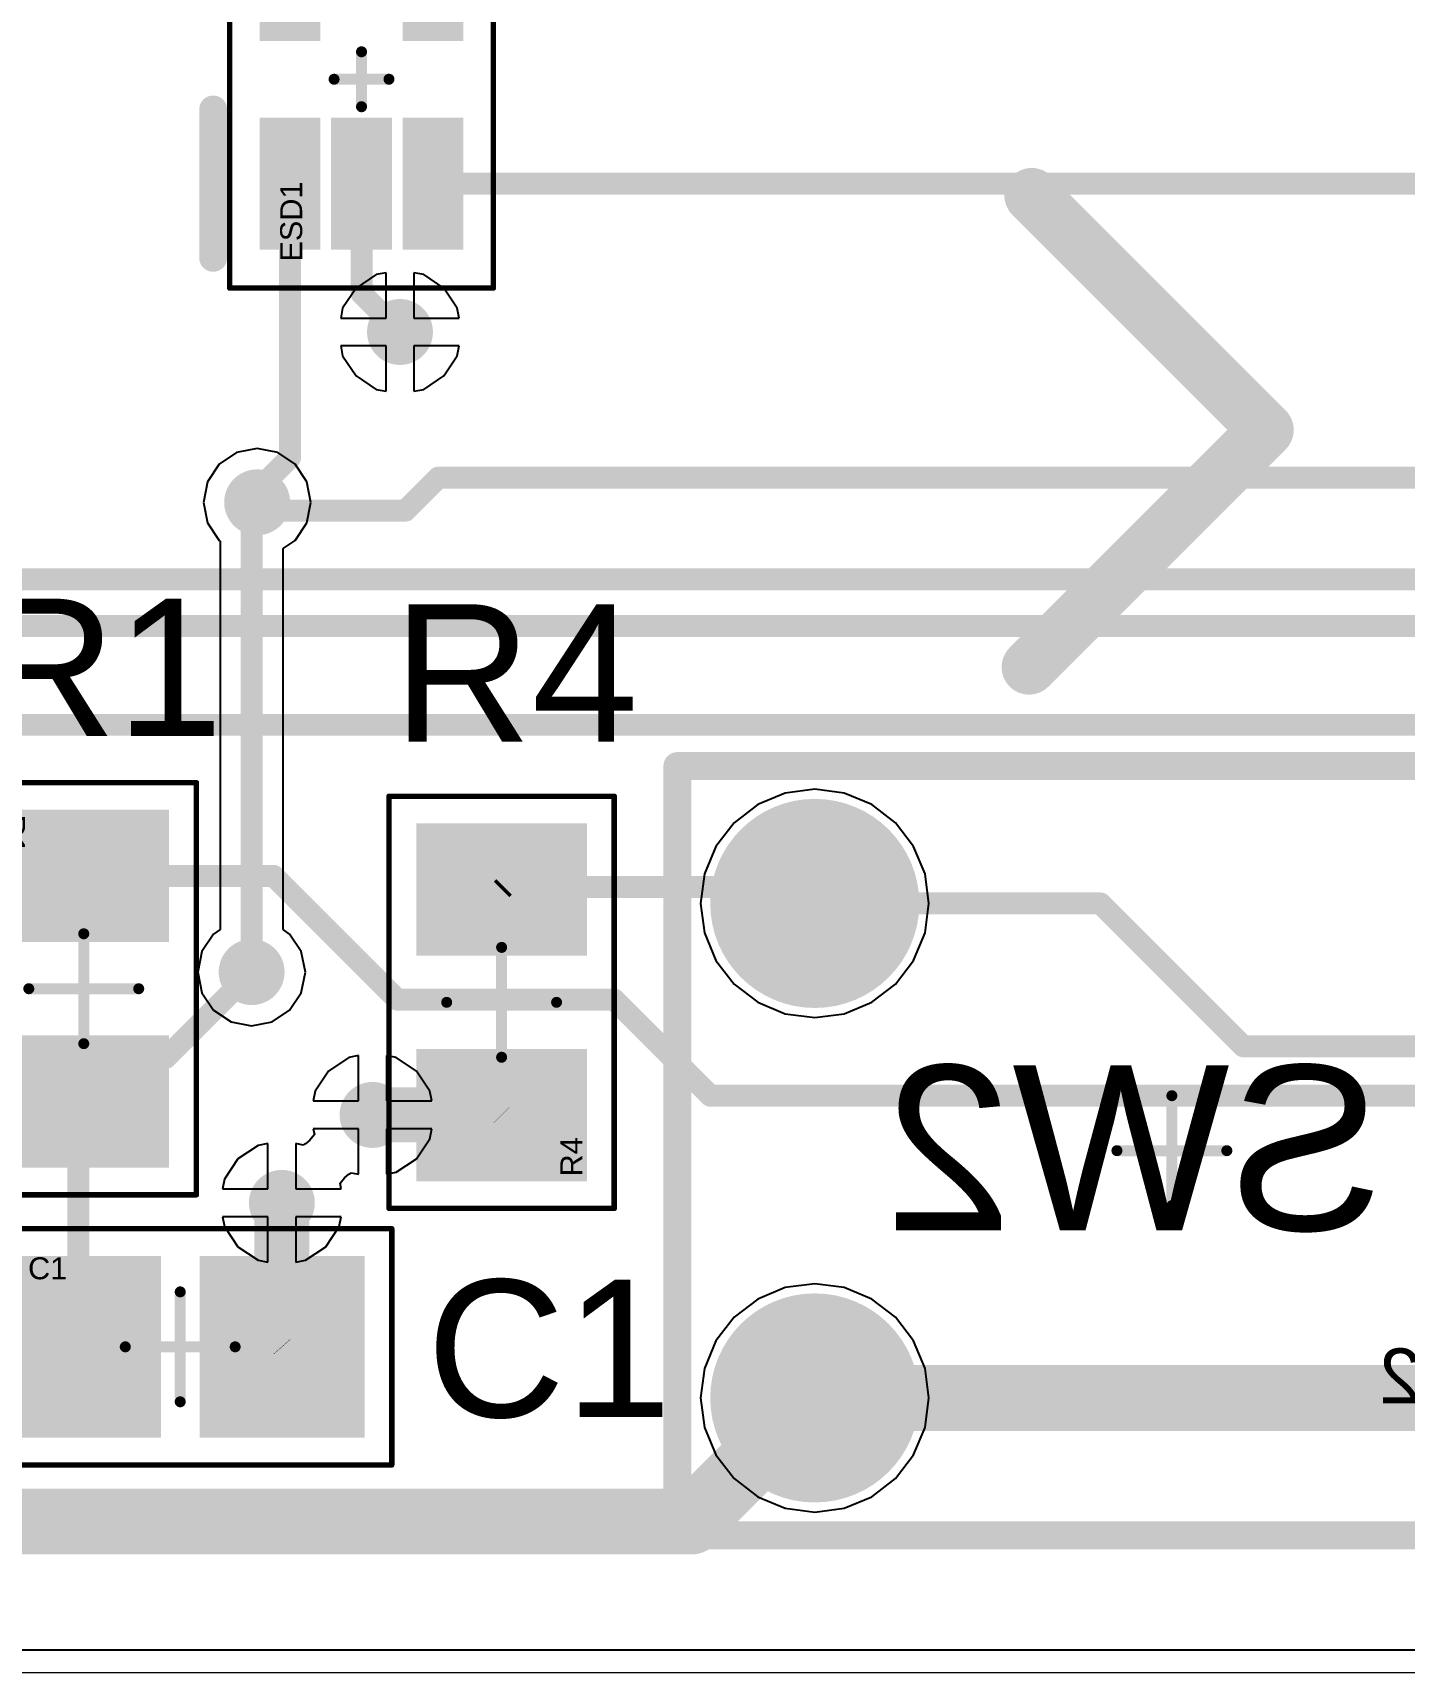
# Model space of a CAD drawing. Header units: inches. Extents: x 0 to 7.57, y 0 to 3.51.
# Drawn here: x 1.088 to 1.579, y 0.01 to 0.597 of the extents above; entities that cross this region are included whole.
import ezdxf

# ---------------------------------------------------------------- set-up
doc = ezdxf.new("R2010")
doc.units = ezdxf.units.IN
doc.header["$MEASUREMENT"] = 0
for name, color, linetype in [('Bottom Courtyard', 56, 'Continuous'), ('Bottom Overlay', 54, 'Continuous'), ('Bottom Solder', 6, 'Continuous'), ('Keep-Out Layer', 6, 'Continuous'), ('L1', 1, 'Continuous'), ('L2', 5, 'Continuous'), ('Multi-Layer', 9, 'Continuous'), ('Pad Holes', 156, 'Continuous'), ('Top Courtyard', 56, 'Continuous'), ('Top Overlay', 2, 'Continuous'), ('Top Paste', 8, 'Continuous'), ('Top Solder', 216, 'Continuous'), ('Via Holes', 16, 'Continuous')]:
    doc.layers.add(name, color=color, linetype=linetype)
doc.styles.add('Arial', font='', dxfattribs={"height": 0.2})
doc.styles.get('Arial').set_extended_font_data('Arial')

# ---------------------------------------------------------------- blocks, each defined once
blk = doc.blocks.new('TC_1102_B_A_B_B_19')
at = {"layer": 'Bottom Solder'}
h = blk.add_hatch(color=6, dxfattribs=at)
edge = h.paths.add_edge_path()
edge.add_arc((-0.12795, 0.08858), 0.03746, 0, 360)
h = blk.add_hatch(color=6, dxfattribs=at)
edge = h.paths.add_edge_path()
edge.add_arc((0.12795, 0.08858), 0.03746, 0, 360)
blk.add_hatch(color=6, dxfattribs=at).paths.add_polyline_path([(-0.16542, -0.05112), (-0.09049, -0.05112), (-0.09049, -0.12605), (-0.16542, -0.12605)])
h = blk.add_hatch(color=6, dxfattribs=at)
edge = h.paths.add_edge_path()
edge.add_arc((0.12795, -0.08858), 0.03746, 0, 360)
at = {"layer": 'L1'}
h = blk.add_hatch(color=1, dxfattribs=at)
edge = h.paths.add_edge_path()
edge.add_arc((-0.12795, 0.08858), 0.03346, 0, 360)
h = blk.add_hatch(color=1, dxfattribs=at)
edge = h.paths.add_edge_path()
edge.add_arc((0.12795, 0.08858), 0.03346, 0, 360)
blk.add_hatch(color=1, dxfattribs=at).paths.add_polyline_path([(-0.16142, -0.05512), (-0.09449, -0.05512), (-0.09449, -0.12205), (-0.16142, -0.12205)])
h = blk.add_hatch(color=1, dxfattribs=at)
edge = h.paths.add_edge_path()
edge.add_arc((0.12795, -0.08858), 0.03346, 0, 360)
at = {"layer": 'L2'}
h = blk.add_hatch(color=5, dxfattribs=at)
edge = h.paths.add_edge_path()
edge.add_arc((-0.12795, 0.08858), 0.03346, 0, 360)
h = blk.add_hatch(color=5, dxfattribs=at)
edge = h.paths.add_edge_path()
edge.add_arc((0.12795, 0.08858), 0.03346, 0, 360)
blk.add_hatch(color=5, dxfattribs=at).paths.add_polyline_path([(-0.16142, -0.05512), (-0.09449, -0.05512), (-0.09449, -0.12205), (-0.16142, -0.12205)])
h = blk.add_hatch(color=5, dxfattribs=at)
edge = h.paths.add_edge_path()
edge.add_arc((0.12795, -0.08858), 0.03346, 0, 360)
at = {"layer": 'Multi-Layer'}
h = blk.add_hatch(color=9, dxfattribs=at)
edge = h.paths.add_edge_path()
edge.add_arc((-0.12795, 0.08858), 0.03346, 0, 360)
h = blk.add_hatch(color=9, dxfattribs=at)
edge = h.paths.add_edge_path()
edge.add_arc((0.12795, 0.08858), 0.03346, 0, 360)
blk.add_hatch(color=9, dxfattribs=at).paths.add_polyline_path([(-0.16142, -0.05512), (-0.09449, -0.05512), (-0.09449, -0.12205), (-0.16142, -0.12205)])
h = blk.add_hatch(color=9, dxfattribs=at)
edge = h.paths.add_edge_path()
edge.add_arc((0.12795, -0.08858), 0.03346, 0, 360)
at = {"layer": 'Pad Holes'}
h = blk.add_hatch(color=7, dxfattribs=at)
edge = h.paths.add_edge_path()
edge.add_arc((-0.12795, 0.08858), 0.01969, 0, 360)
h = blk.add_hatch(color=7, dxfattribs=at)
edge = h.paths.add_edge_path()
edge.add_arc((0.12795, 0.08858), 0.01969, 0, 360)
h = blk.add_hatch(color=7, dxfattribs=at)
edge = h.paths.add_edge_path()
edge.add_arc((-0.12795, -0.08858), 0.01969, 0, 360)
h = blk.add_hatch(color=7, dxfattribs=at)
edge = h.paths.add_edge_path()
edge.add_arc((0.12795, -0.08858), 0.01969, 0, 360)
at = {"layer": 'Top Solder'}
h = blk.add_hatch(color=216, dxfattribs=at)
edge = h.paths.add_edge_path()
edge.add_arc((-0.12795, 0.08858), 0.03746, 0, 360)
h = blk.add_hatch(color=216, dxfattribs=at)
edge = h.paths.add_edge_path()
edge.add_arc((0.12795, 0.08858), 0.03746, 0, 360)
blk.add_hatch(color=216, dxfattribs=at).paths.add_polyline_path([(-0.16542, -0.05112), (-0.09049, -0.05112), (-0.09049, -0.12605), (-0.16542, -0.12605)])
h = blk.add_hatch(color=216, dxfattribs=at)
edge = h.paths.add_edge_path()
edge.add_arc((0.12795, -0.08858), 0.03746, 0, 360)
at = {"layer": 'Bottom Courtyard'}
for points in [[(-0.17717, 0.1378, 0.01, 0.01, 0), (-0.17717, -0.1378, 0.01, 0.01, 0)], [(0.17717, 0.1378, 0.01, 0.01, 0), (-0.17717, 0.1378, 0.01, 0.01, 0)], [(0.17717, 0.1378, 0.01, 0.01, 0), (0.17717, -0.1378, 0.01, 0.01, 0)], [(0, 0.01969, 0.00394, 0.00394, 0), (0, -0.01969, 0.00394, 0.00394, 0)], [(0.01969, 0, 0.00394, 0.00394, 0), (-0.01969, 0, 0.00394, 0.00394, 0)], [(0.17717, -0.1378, 0.01, 0.01, 0), (-0.17717, -0.1378, 0.01, 0.01, 0)]]:
    blk.add_lwpolyline(points, format="xyseb", dxfattribs=at)
for points in [[(-0.17967, 0.1378, 0.005, 0.005, 1), (-0.17467, 0.1378, 0.005, 0.005, 1)], [(-0.17967, 0.1378, 0.005, 0.005, 1), (-0.17467, 0.1378, 0.005, 0.005, 1)], [(0.17467, 0.1378, 0.005, 0.005, 1), (0.17967, 0.1378, 0.005, 0.005, 1)], [(0.17467, 0.1378, 0.005, 0.005, 1), (0.17967, 0.1378, 0.005, 0.005, 1)], [(-0.00098, 0.01969, 0.00197, 0.00197, 1), (0.00098, 0.01969, 0.00197, 0.00197, 1)], [(-0.02067, 0, 0.00197, 0.00197, 1), (-0.0187, 0, 0.00197, 0.00197, 1)], [(0.0187, 0, 0.00197, 0.00197, 1), (0.02067, 0, 0.00197, 0.00197, 1)], [(-0.00098, -0.01969, 0.00197, 0.00197, 1), (0.00098, -0.01969, 0.00197, 0.00197, 1)], [(-0.17967, -0.1378, 0.005, 0.005, 1), (-0.17467, -0.1378, 0.005, 0.005, 1)], [(-0.17967, -0.1378, 0.005, 0.005, 1), (-0.17467, -0.1378, 0.005, 0.005, 1)], [(0.17467, -0.1378, 0.005, 0.005, 1), (0.17967, -0.1378, 0.005, 0.005, 1)], [(0.17467, -0.1378, 0.005, 0.005, 1), (0.17967, -0.1378, 0.005, 0.005, 1)]]:
    blk.add_lwpolyline(points, format="xyseb", close=True, dxfattribs=at)
at = {"layer": 'Bottom Overlay'}
for points in [[(0.17717, 0.1378, 0.01, 0.01, 0), (-0.17717, 0.1378, 0.01, 0.01, 0)], [(-0.17717, 0.1378, 0.01, 0.01, 0), (-0.17717, -0.1378, 0.01, 0.01, 0)], [(0.17717, 0.1378, 0.01, 0.01, 0), (0.17717, -0.1378, 0.01, 0.01, 0)], [(0.17717, -0.1378, 0.01, 0.01, 0), (-0.17717, -0.1378, 0.01, 0.01, 0)]]:
    blk.add_lwpolyline(points, format="xyseb", dxfattribs=at)
for points in [[(-0.17967, 0.1378, 0.005, 0.005, 1), (-0.17467, 0.1378, 0.005, 0.005, 1)], [(-0.17967, 0.1378, 0.005, 0.005, 1), (-0.17467, 0.1378, 0.005, 0.005, 1)], [(0.17467, 0.1378, 0.005, 0.005, 1), (0.17967, 0.1378, 0.005, 0.005, 1)], [(0.17467, 0.1378, 0.005, 0.005, 1), (0.17967, 0.1378, 0.005, 0.005, 1)], [(-0.17967, -0.1378, 0.005, 0.005, 1), (-0.17467, -0.1378, 0.005, 0.005, 1)], [(-0.17967, -0.1378, 0.005, 0.005, 1), (-0.17467, -0.1378, 0.005, 0.005, 1)], [(0.17467, -0.1378, 0.005, 0.005, 1), (0.17967, -0.1378, 0.005, 0.005, 1)], [(0.17467, -0.1378, 0.005, 0.005, 1), (0.17967, -0.1378, 0.005, 0.005, 1)], [(-0.1565, -0.15748, 0.00984, 0.00984, 1), (-0.16634, -0.15748, 0.00984, 0.00984, 1)], [(-0.1688, -0.15748, 0.00492, 0.00492, 1), (-0.16388, -0.15748, 0.00492, 0.00492, 1)], [(-0.15896, -0.15748, 0.00492, 0.00492, 1), (-0.15404, -0.15748, 0.00492, 0.00492, 1)]]:
    blk.add_lwpolyline(points, format="xyseb", close=True, dxfattribs=at)
at = {"layer": 'Bottom Courtyard', "style": 'Arial', "text_generation_flag": 2}
blk.add_text('SW2', height=0.019685, rotation=180, dxfattribs=at).set_placement((-0.13386, 0.09055))
blk = doc.blocks.new('RES_SM0805_YAGEORC_N_37')
at = {"layer": 'L1'}
for points in [[(-0.06012, -0.02657), (-0.06012, 0.02657), (-0.02075, 0.02657), (-0.02075, -0.02657)], [(0.02075, -0.02657), (0.02075, 0.02657), (0.06012, 0.02657), (0.06012, -0.02657)]]:
    blk.add_hatch(color=1, dxfattribs=at).paths.add_polyline_path(points)
at = {"layer": 'Top Paste'}
for points in [[(-0.06012, -0.02657), (-0.06012, 0.02657), (-0.02075, 0.02657), (-0.02075, -0.02657)], [(0.02075, -0.02657), (0.02075, 0.02657), (0.06012, 0.02657), (0.06012, -0.02657)]]:
    blk.add_hatch(color=8, dxfattribs=at).paths.add_polyline_path(points)
at = {"layer": 'Top Solder'}
for points in [[(-0.06412, -0.03057), (-0.06412, 0.03057), (-0.01675, 0.03057), (-0.01675, -0.03057)], [(0.01675, -0.03057), (0.01675, 0.03057), (0.06412, 0.03057), (0.06412, -0.03057)]]:
    blk.add_hatch(color=216, dxfattribs=at).paths.add_polyline_path(points)
at = {"layer": 'Top Courtyard'}
for points in [[(-0.07382, 0.04035, 0.00197, 0.00197, 0), (-0.07382, -0.04035, 0.00197, 0.00197, 0)], [(-0.07382, 0.04035, 0.00197, 0.00197, 0), (0.07382, 0.04035, 0.00197, 0.00197, 0)], [(0.07382, 0.04035, 0.00197, 0.00197, 0), (0.07382, -0.04035, 0.00197, 0.00197, 0)], [(0, 0.01969, 0.00394, 0.00394, 0), (0, -0.01969, 0.00394, 0.00394, 0)], [(-0.01969, 0, 0.00394, 0.00394, 0), (0.01969, 0, 0.00394, 0.00394, 0)], [(-0.07382, -0.04035, 0.00197, 0.00197, 0), (0.07382, -0.04035, 0.00197, 0.00197, 0)]]:
    blk.add_lwpolyline(points, format="xyseb", dxfattribs=at)
for points in [[(-0.07431, 0.04035, 0.000984, 0.000984, 1), (-0.07333, 0.04035, 0.000984, 0.000984, 1)], [(-0.07431, 0.04035, 0.000984, 0.000984, 1), (-0.07333, 0.04035, 0.000984, 0.000984, 1)], [(0.07333, 0.04035, 0.000984, 0.000984, 1), (0.07431, 0.04035, 0.000984, 0.000984, 1)], [(0.07333, 0.04035, 0.000984, 0.000984, 1), (0.07431, 0.04035, 0.000984, 0.000984, 1)], [(-0.00098, 0.01969, 0.00197, 0.00197, 1), (0.00098, 0.01969, 0.00197, 0.00197, 1)], [(-0.02067, 0, 0.00197, 0.00197, 1), (-0.0187, 0, 0.00197, 0.00197, 1)], [(0.0187, 0, 0.00197, 0.00197, 1), (0.02067, 0, 0.00197, 0.00197, 1)], [(-0.00098, -0.01969, 0.00197, 0.00197, 1), (0.00098, -0.01969, 0.00197, 0.00197, 1)], [(-0.07431, -0.04035, 0.000984, 0.000984, 1), (-0.07333, -0.04035, 0.000984, 0.000984, 1)], [(-0.07431, -0.04035, 0.000984, 0.000984, 1), (-0.07333, -0.04035, 0.000984, 0.000984, 1)], [(0.07333, -0.04035, 0.000984, 0.000984, 1), (0.07431, -0.04035, 0.000984, 0.000984, 1)], [(0.07333, -0.04035, 0.000984, 0.000984, 1), (0.07431, -0.04035, 0.000984, 0.000984, 1)]]:
    blk.add_lwpolyline(points, format="xyseb", close=True, dxfattribs=at)
at = {"layer": 'Top Overlay'}
for points in [[(-0.07382, 0.04035, 0.00197, 0.00197, 0), (-0.07382, -0.04035, 0.00197, 0.00197, 0)], [(-0.07382, 0.04035, 0.00197, 0.00197, 0), (0.07382, 0.04035, 0.00197, 0.00197, 0)], [(0.07382, 0.04035, 0.00197, 0.00197, 0), (0.07382, -0.04035, 0.00197, 0.00197, 0)], [(-0.07382, -0.04035, 0.00197, 0.00197, 0), (0.07382, -0.04035, 0.00197, 0.00197, 0)]]:
    blk.add_lwpolyline(points, format="xyseb", dxfattribs=at)
for points in [[(-0.07431, 0.04035, 0.000984, 0.000984, 1), (-0.07333, 0.04035, 0.000984, 0.000984, 1)], [(-0.07431, 0.04035, 0.000984, 0.000984, 1), (-0.07333, 0.04035, 0.000984, 0.000984, 1)], [(0.07333, 0.04035, 0.000984, 0.000984, 1), (0.07431, 0.04035, 0.000984, 0.000984, 1)], [(0.07333, 0.04035, 0.000984, 0.000984, 1), (0.07431, 0.04035, 0.000984, 0.000984, 1)], [(-0.07431, -0.04035, 0.000984, 0.000984, 1), (-0.07333, -0.04035, 0.000984, 0.000984, 1)], [(-0.07431, -0.04035, 0.000984, 0.000984, 1), (-0.07333, -0.04035, 0.000984, 0.000984, 1)], [(0.07333, -0.04035, 0.000984, 0.000984, 1), (0.07431, -0.04035, 0.000984, 0.000984, 1)], [(0.07333, -0.04035, 0.000984, 0.000984, 1), (0.07431, -0.04035, 0.000984, 0.000984, 1)]]:
    blk.add_lwpolyline(points, format="xyseb", close=True, dxfattribs=at)
at = {"layer": 'Top Courtyard', "style": 'Arial'}
blk.add_text('R4', height=0.007874, dxfattribs=at).set_placement((-0.0624, -0.02894))
blk = doc.blocks.new('RES_SM0805_YAGEORC_N_40')
at = {"layer": 'L1'}
for points in [[(-0.06012, -0.02657), (-0.06012, 0.02657), (-0.02075, 0.02657), (-0.02075, -0.02657)], [(0.02075, -0.02657), (0.02075, 0.02657), (0.06012, 0.02657), (0.06012, -0.02657)]]:
    blk.add_hatch(color=1, dxfattribs=at).paths.add_polyline_path(points)
at = {"layer": 'Top Paste'}
for points in [[(-0.06012, -0.02657), (-0.06012, 0.02657), (-0.02075, 0.02657), (-0.02075, -0.02657)], [(0.02075, -0.02657), (0.02075, 0.02657), (0.06012, 0.02657), (0.06012, -0.02657)]]:
    blk.add_hatch(color=8, dxfattribs=at).paths.add_polyline_path(points)
at = {"layer": 'Top Solder'}
for points in [[(-0.06412, -0.03057), (-0.06412, 0.03057), (-0.01675, 0.03057), (-0.01675, -0.03057)], [(0.01675, -0.03057), (0.01675, 0.03057), (0.06412, 0.03057), (0.06412, -0.03057)]]:
    blk.add_hatch(color=216, dxfattribs=at).paths.add_polyline_path(points)
at = {"layer": 'Top Courtyard'}
for points in [[(-0.07382, -0.04035, 0.00197, 0.00197, 0), (-0.07382, 0.04035, 0.00197, 0.00197, 0)], [(0.07382, 0.04035, 0.00197, 0.00197, 0), (-0.07382, 0.04035, 0.00197, 0.00197, 0)], [(0.07382, -0.04035, 0.00197, 0.00197, 0), (0.07382, 0.04035, 0.00197, 0.00197, 0)], [(0, -0.01969, 0.00394, 0.00394, 0), (0, 0.01969, 0.00394, 0.00394, 0)], [(0.01969, 0, 0.00394, 0.00394, 0), (-0.01969, 0, 0.00394, 0.00394, 0)], [(0.07382, -0.04035, 0.00197, 0.00197, 0), (-0.07382, -0.04035, 0.00197, 0.00197, 0)]]:
    blk.add_lwpolyline(points, format="xyseb", dxfattribs=at)
for points in [[(-0.07431, 0.04035, 0.000984, 0.000984, 1), (-0.07333, 0.04035, 0.000984, 0.000984, 1)], [(-0.07431, 0.04035, 0.000984, 0.000984, 1), (-0.07333, 0.04035, 0.000984, 0.000984, 1)], [(0.07333, 0.04035, 0.000984, 0.000984, 1), (0.07431, 0.04035, 0.000984, 0.000984, 1)], [(0.07333, 0.04035, 0.000984, 0.000984, 1), (0.07431, 0.04035, 0.000984, 0.000984, 1)], [(-0.00098, 0.01969, 0.00197, 0.00197, 1), (0.00098, 0.01969, 0.00197, 0.00197, 1)], [(-0.02067, 0, 0.00197, 0.00197, 1), (-0.0187, 0, 0.00197, 0.00197, 1)], [(0.0187, 0, 0.00197, 0.00197, 1), (0.02067, 0, 0.00197, 0.00197, 1)], [(-0.00098, -0.01969, 0.00197, 0.00197, 1), (0.00098, -0.01969, 0.00197, 0.00197, 1)], [(-0.07431, -0.04035, 0.000984, 0.000984, 1), (-0.07333, -0.04035, 0.000984, 0.000984, 1)], [(-0.07431, -0.04035, 0.000984, 0.000984, 1), (-0.07333, -0.04035, 0.000984, 0.000984, 1)], [(0.07333, -0.04035, 0.000984, 0.000984, 1), (0.07431, -0.04035, 0.000984, 0.000984, 1)], [(0.07333, -0.04035, 0.000984, 0.000984, 1), (0.07431, -0.04035, 0.000984, 0.000984, 1)]]:
    blk.add_lwpolyline(points, format="xyseb", close=True, dxfattribs=at)
at = {"layer": 'Top Overlay'}
for points in [[(-0.07382, -0.04035, 0.00197, 0.00197, 0), (-0.07382, 0.04035, 0.00197, 0.00197, 0)], [(0.07382, 0.04035, 0.00197, 0.00197, 0), (-0.07382, 0.04035, 0.00197, 0.00197, 0)], [(0.07382, -0.04035, 0.00197, 0.00197, 0), (0.07382, 0.04035, 0.00197, 0.00197, 0)], [(0.07382, -0.04035, 0.00197, 0.00197, 0), (-0.07382, -0.04035, 0.00197, 0.00197, 0)]]:
    blk.add_lwpolyline(points, format="xyseb", dxfattribs=at)
for points in [[(-0.07431, 0.04035, 0.000984, 0.000984, 1), (-0.07333, 0.04035, 0.000984, 0.000984, 1)], [(-0.07431, 0.04035, 0.000984, 0.000984, 1), (-0.07333, 0.04035, 0.000984, 0.000984, 1)], [(0.07333, 0.04035, 0.000984, 0.000984, 1), (0.07431, 0.04035, 0.000984, 0.000984, 1)], [(0.07333, 0.04035, 0.000984, 0.000984, 1), (0.07431, 0.04035, 0.000984, 0.000984, 1)], [(-0.07431, -0.04035, 0.000984, 0.000984, 1), (-0.07333, -0.04035, 0.000984, 0.000984, 1)], [(-0.07431, -0.04035, 0.000984, 0.000984, 1), (-0.07333, -0.04035, 0.000984, 0.000984, 1)], [(0.07333, -0.04035, 0.000984, 0.000984, 1), (0.07431, -0.04035, 0.000984, 0.000984, 1)], [(0.07333, -0.04035, 0.000984, 0.000984, 1), (0.07431, -0.04035, 0.000984, 0.000984, 1)]]:
    blk.add_lwpolyline(points, format="xyseb", close=True, dxfattribs=at)
at = {"layer": 'Top Courtyard', "style": 'Arial'}
blk.add_text('R1', height=0.007874, dxfattribs=at).set_placement((-0.0624, -0.02894))
blk = doc.blocks.new('ESDALC6V1W5_51')
at = {"layer": 'L1'}
for points in [[(-0.05709, 0.03248), (-0.01772, 0.03248), (-0.01772, 0.0187), (-0.05709, 0.0187)], [(0.01772, 0.03248), (0.05709, 0.03248), (0.05709, 0.0187), (0.01772, 0.0187)], [(-0.05709, 0.00689), (-0.01772, 0.00689), (-0.01772, -0.00689), (-0.05709, -0.00689)], [(-0.05709, -0.0187), (-0.01772, -0.0187), (-0.01772, -0.03248), (-0.05709, -0.03248)], [(0.01772, -0.0187), (0.05709, -0.0187), (0.05709, -0.03248), (0.01772, -0.03248)]]:
    blk.add_hatch(color=1, dxfattribs=at).paths.add_polyline_path(points)
at = {"layer": 'Top Paste'}
for points in [[(-0.05709, 0.03248), (-0.01772, 0.03248), (-0.01772, 0.0187), (-0.05709, 0.0187)], [(0.01772, 0.03248), (0.05709, 0.03248), (0.05709, 0.0187), (0.01772, 0.0187)], [(-0.05709, 0.00689), (-0.01772, 0.00689), (-0.01772, -0.00689), (-0.05709, -0.00689)], [(-0.05709, -0.0187), (-0.01772, -0.0187), (-0.01772, -0.03248), (-0.05709, -0.03248)], [(0.01772, -0.0187), (0.05709, -0.0187), (0.05709, -0.03248), (0.01772, -0.03248)]]:
    blk.add_hatch(color=8, dxfattribs=at).paths.add_polyline_path(points)
at = {"layer": 'Top Solder'}
for points in [[(-0.06109, 0.03648), (-0.01372, 0.03648), (-0.01372, 0.0147), (-0.06109, 0.0147)], [(0.01372, 0.03648), (0.06109, 0.03648), (0.06109, 0.0147), (0.01372, 0.0147)], [(-0.06109, 0.01089), (-0.01372, 0.01089), (-0.01372, -0.01089), (-0.06109, -0.01089)], [(-0.06109, -0.0147), (-0.01372, -0.0147), (-0.01372, -0.03648), (-0.06109, -0.03648)], [(0.01372, -0.0147), (0.06109, -0.0147), (0.06109, -0.03648), (0.01372, -0.03648)]]:
    blk.add_hatch(color=216, dxfattribs=at).paths.add_polyline_path(points)
at = {"layer": 'Top Courtyard'}
for points in [[(-0.0748, 0.04724, 0.00197, 0.00197, 0), (-0.0748, -0.04724, 0.00197, 0.00197, 0)], [(-0.0748, 0.04724, 0.00197, 0.00197, 0), (0.0748, 0.04724, 0.00197, 0.00197, 0)], [(0.0748, 0.04724, 0.00197, 0.00197, 0), (0.0748, -0.04724, 0.00197, 0.00197, 0)], [(0, 0.00984, 0.00394, 0.00394, 0), (0, -0.00984, 0.00394, 0.00394, 0)], [(-0.00984, 0, 0.00394, 0.00394, 0), (0.00984, 0, 0.00394, 0.00394, 0)], [(-0.0748, -0.04724, 0.00197, 0.00197, 0), (0.0748, -0.04724, 0.00197, 0.00197, 0)]]:
    blk.add_lwpolyline(points, format="xyseb", dxfattribs=at)
for points in [[(-0.0753, 0.04724, 0.000984, 0.000984, 1), (-0.07431, 0.04724, 0.000984, 0.000984, 1)], [(-0.0753, 0.04724, 0.000984, 0.000984, 1), (-0.07431, 0.04724, 0.000984, 0.000984, 1)], [(0.07431, 0.04724, 0.000984, 0.000984, 1), (0.0753, 0.04724, 0.000984, 0.000984, 1)], [(0.07431, 0.04724, 0.000984, 0.000984, 1), (0.0753, 0.04724, 0.000984, 0.000984, 1)], [(-0.00098, 0.00984, 0.00197, 0.00197, 1), (0.00098, 0.00984, 0.00197, 0.00197, 1)], [(-0.01083, 0, 0.00197, 0.00197, 1), (-0.00886, 0, 0.00197, 0.00197, 1)], [(0.00886, 0, 0.00197, 0.00197, 1), (0.01083, 0, 0.00197, 0.00197, 1)], [(-0.00098, -0.00984, 0.00197, 0.00197, 1), (0.00098, -0.00984, 0.00197, 0.00197, 1)], [(-0.0753, -0.04724, 0.000984, 0.000984, 1), (-0.07431, -0.04724, 0.000984, 0.000984, 1)], [(-0.0753, -0.04724, 0.000984, 0.000984, 1), (-0.07431, -0.04724, 0.000984, 0.000984, 1)], [(0.07431, -0.04724, 0.000984, 0.000984, 1), (0.0753, -0.04724, 0.000984, 0.000984, 1)], [(0.07431, -0.04724, 0.000984, 0.000984, 1), (0.0753, -0.04724, 0.000984, 0.000984, 1)]]:
    blk.add_lwpolyline(points, format="xyseb", close=True, dxfattribs=at)
at = {"layer": 'Top Overlay'}
blk.add_lwpolyline([(-0.06398, 0.05315, 0.01, 0.01, 0), (-0.01083, 0.05315, 0.01, 0.01, 0)], format="xyseb", dxfattribs=at)
for points in [[(-0.06648, 0.05315, 0.005, 0.005, 1), (-0.06148, 0.05315, 0.005, 0.005, 1)], [(-0.01333, 0.05315, 0.005, 0.005, 1), (-0.00833, 0.05315, 0.005, 0.005, 1)]]:
    blk.add_lwpolyline(points, format="xyseb", close=True, dxfattribs=at)
at = {"layer": 'Top Courtyard', "style": 'Arial'}
blk.add_text('ESD1', height=0.007874, dxfattribs=at).set_placement((-0.06535, 0.02126))
blk = doc.blocks.new('CAP_SM0805_YAGEOCC2_N_72')
at = {"layer": 'L1'}
for points in [[(-0.06209, -0.02854), (-0.06209, 0.02854), (-0.01091, 0.02854), (-0.01091, -0.02854)], [(0.01091, -0.02854), (0.01091, 0.02854), (0.06209, 0.02854), (0.06209, -0.02854)]]:
    blk.add_hatch(color=1, dxfattribs=at).paths.add_polyline_path(points)
at = {"layer": 'Top Paste'}
for points in [[(-0.06209, -0.02854), (-0.06209, 0.02854), (-0.01091, 0.02854), (-0.01091, -0.02854)], [(0.01091, -0.02854), (0.01091, 0.02854), (0.06209, 0.02854), (0.06209, -0.02854)]]:
    blk.add_hatch(color=8, dxfattribs=at).paths.add_polyline_path(points)
at = {"layer": 'Top Solder'}
for points in [[(-0.06609, -0.03254), (-0.06609, 0.03254), (-0.00691, 0.03254), (-0.00691, -0.03254)], [(0.00691, -0.03254), (0.00691, 0.03254), (0.06609, 0.03254), (0.06609, -0.03254)]]:
    blk.add_hatch(color=216, dxfattribs=at).paths.add_polyline_path(points)
at = {"layer": 'Top Courtyard'}
for points in [[(-0.07579, 0.04232, 0.00197, 0.00197, 0), (0.07579, 0.04232, 0.00197, 0.00197, 0)], [(-0.07579, -0.04232, 0.00197, 0.00197, 0), (-0.07579, 0.04232, 0.00197, 0.00197, 0)], [(0.07579, -0.04232, 0.00197, 0.00197, 0), (0.07579, 0.04232, 0.00197, 0.00197, 0)], [(0, -0.01969, 0.00394, 0.00394, 0), (0, 0.01969, 0.00394, 0.00394, 0)], [(-0.01969, 0, 0.00394, 0.00394, 0), (0.01969, 0, 0.00394, 0.00394, 0)], [(-0.07579, -0.04232, 0.00197, 0.00197, 0), (0.07579, -0.04232, 0.00197, 0.00197, 0)]]:
    blk.add_lwpolyline(points, format="xyseb", dxfattribs=at)
for points in [[(-0.07628, 0.04232, 0.000984, 0.000984, 1), (-0.0753, 0.04232, 0.000984, 0.000984, 1)], [(-0.07628, 0.04232, 0.000984, 0.000984, 1), (-0.0753, 0.04232, 0.000984, 0.000984, 1)], [(0.0753, 0.04232, 0.000984, 0.000984, 1), (0.07628, 0.04232, 0.000984, 0.000984, 1)], [(0.0753, 0.04232, 0.000984, 0.000984, 1), (0.07628, 0.04232, 0.000984, 0.000984, 1)], [(-0.00098, 0.01969, 0.00197, 0.00197, 1), (0.00098, 0.01969, 0.00197, 0.00197, 1)], [(-0.02067, 0, 0.00197, 0.00197, 1), (-0.0187, 0, 0.00197, 0.00197, 1)], [(0.0187, 0, 0.00197, 0.00197, 1), (0.02067, 0, 0.00197, 0.00197, 1)], [(-0.00098, -0.01969, 0.00197, 0.00197, 1), (0.00098, -0.01969, 0.00197, 0.00197, 1)], [(-0.07628, -0.04232, 0.000984, 0.000984, 1), (-0.0753, -0.04232, 0.000984, 0.000984, 1)], [(-0.07628, -0.04232, 0.000984, 0.000984, 1), (-0.0753, -0.04232, 0.000984, 0.000984, 1)], [(0.0753, -0.04232, 0.000984, 0.000984, 1), (0.07628, -0.04232, 0.000984, 0.000984, 1)], [(0.0753, -0.04232, 0.000984, 0.000984, 1), (0.07628, -0.04232, 0.000984, 0.000984, 1)]]:
    blk.add_lwpolyline(points, format="xyseb", close=True, dxfattribs=at)
at = {"layer": 'Top Overlay'}
for points in [[(-0.07579, -0.04232, 0.00197, 0.00197, 0), (-0.07579, 0.04232, 0.00197, 0.00197, 0)], [(-0.07579, 0.04232, 0.00197, 0.00197, 0), (0.07579, 0.04232, 0.00197, 0.00197, 0)], [(0.07579, -0.04232, 0.00197, 0.00197, 0), (0.07579, 0.04232, 0.00197, 0.00197, 0)], [(-0.07579, -0.04232, 0.00197, 0.00197, 0), (0.07579, -0.04232, 0.00197, 0.00197, 0)]]:
    blk.add_lwpolyline(points, format="xyseb", dxfattribs=at)
for points in [[(-0.07628, 0.04232, 0.000984, 0.000984, 1), (-0.0753, 0.04232, 0.000984, 0.000984, 1)], [(-0.07628, 0.04232, 0.000984, 0.000984, 1), (-0.0753, 0.04232, 0.000984, 0.000984, 1)], [(0.0753, 0.04232, 0.000984, 0.000984, 1), (0.07628, 0.04232, 0.000984, 0.000984, 1)], [(0.0753, 0.04232, 0.000984, 0.000984, 1), (0.07628, 0.04232, 0.000984, 0.000984, 1)], [(-0.07628, -0.04232, 0.000984, 0.000984, 1), (-0.0753, -0.04232, 0.000984, 0.000984, 1)], [(-0.07628, -0.04232, 0.000984, 0.000984, 1), (-0.0753, -0.04232, 0.000984, 0.000984, 1)], [(0.0753, -0.04232, 0.000984, 0.000984, 1), (0.07628, -0.04232, 0.000984, 0.000984, 1)], [(0.0753, -0.04232, 0.000984, 0.000984, 1), (0.07628, -0.04232, 0.000984, 0.000984, 1)]]:
    blk.add_lwpolyline(points, format="xyseb", close=True, dxfattribs=at)
at = {"layer": 'Top Courtyard', "style": 'Arial'}
blk.add_text('C1', height=0.007874, dxfattribs=at).set_placement((-0.05453, 0.02421))

msp = doc.modelspace()

# ---------------------------------------------------------------- hatches: boundary and pattern name
at = {"layer": 'Bottom Solder'}
h = msp.add_hatch(color=6, dxfattribs=at)
edge = h.paths.add_edge_path()
edge.add_arc((1.21949, 0.49016), 0.00991, 0, 360)
h = msp.add_hatch(color=6, dxfattribs=at)
edge = h.paths.add_edge_path()
edge.add_arc((1.16831, 0.42913), 0.00991, 0, 360)
h = msp.add_hatch(color=6, dxfattribs=at)
edge = h.paths.add_edge_path()
edge.add_arc((1.16634, 0.26083), 0.00991, 0, 360)
h = msp.add_hatch(color=6, dxfattribs=at)
edge = h.paths.add_edge_path()
edge.add_arc((1.20965, 0.20965), 0.00991, 0, 360)
h = msp.add_hatch(color=6, dxfattribs=at)
edge = h.paths.add_edge_path()
edge.add_arc((1.17717, 0.17815), 0.00991, 0, 360)
at = {"layer": 'L1'}
h = msp.add_hatch(color=1, dxfattribs=at)
edge = h.paths.add_edge_path()
edge.add_arc((1.21949, 0.49016), 0.01181, 0, 360)
h = msp.add_hatch(color=1, dxfattribs=at)
edge = h.paths.add_edge_path()
edge.add_arc((1.16831, 0.42913), 0.01181, 0, 360)
h = msp.add_hatch(color=1, dxfattribs=at)
edge = h.paths.add_edge_path()
edge.add_arc((1.16634, 0.26083), 0.01181, 0, 360)
h = msp.add_hatch(color=1, dxfattribs=at)
edge = h.paths.add_edge_path()
edge.add_arc((1.20965, 0.20965), 0.01181, 0, 360)
h = msp.add_hatch(color=1, dxfattribs=at)
edge = h.paths.add_edge_path()
edge.add_arc((1.17717, 0.17815), 0.01181, 0, 360)
at = {"layer": 'L2'}
h = msp.add_hatch(color=5, dxfattribs=at)
edge = h.paths.add_edge_path()
edge.add_arc((1.21949, 0.49016), 0.01181, 0, 360)
h = msp.add_hatch(color=5, dxfattribs=at)
edge = h.paths.add_edge_path()
edge.add_arc((1.16831, 0.42913), 0.01181, 0, 360)
h = msp.add_hatch(color=5, dxfattribs=at)
edge = h.paths.add_edge_path()
edge.add_arc((1.16634, 0.26083), 0.01181, 0, 360)
h = msp.add_hatch(color=5, dxfattribs=at)
edge = h.paths.add_edge_path()
edge.add_arc((1.20965, 0.20965), 0.01181, 0, 360)
h = msp.add_hatch(color=5, dxfattribs=at)
edge = h.paths.add_edge_path()
edge.add_arc((1.17717, 0.17815), 0.01181, 0, 360)
at = {"layer": 'Top Solder'}
h = msp.add_hatch(color=216, dxfattribs=at)
edge = h.paths.add_edge_path()
edge.add_arc((1.21949, 0.49016), 0.00991, 0, 360)
h = msp.add_hatch(color=216, dxfattribs=at)
edge = h.paths.add_edge_path()
edge.add_arc((1.16831, 0.42913), 0.00991, 0, 360)
h = msp.add_hatch(color=216, dxfattribs=at)
edge = h.paths.add_edge_path()
edge.add_arc((1.16634, 0.26083), 0.00991, 0, 360)
h = msp.add_hatch(color=216, dxfattribs=at)
edge = h.paths.add_edge_path()
edge.add_arc((1.20965, 0.20965), 0.00991, 0, 360)
h = msp.add_hatch(color=216, dxfattribs=at)
edge = h.paths.add_edge_path()
edge.add_arc((1.17717, 0.17815), 0.00991, 0, 360)
at = {"layer": 'Via Holes'}
h = msp.add_hatch(color=7, dxfattribs=at)
edge = h.paths.add_edge_path()
edge.add_arc((1.21949, 0.49016), 0.00591, 0, 360)
h = msp.add_hatch(color=7, dxfattribs=at)
edge = h.paths.add_edge_path()
edge.add_arc((1.16831, 0.42913), 0.00591, 0, 360)
h = msp.add_hatch(color=7, dxfattribs=at)
edge = h.paths.add_edge_path()
edge.add_arc((1.16634, 0.26083), 0.00591, 0, 360)
h = msp.add_hatch(color=7, dxfattribs=at)
edge = h.paths.add_edge_path()
edge.add_arc((1.20965, 0.20965), 0.00591, 0, 360)
h = msp.add_hatch(color=7, dxfattribs=at)
edge = h.paths.add_edge_path()
edge.add_arc((1.17717, 0.17815), 0.00591, 0, 360)

# ---------------------------------------------------------------- linework, layer by layer
at = {"layer": 'Bottom Overlay'}
for points in [[(1.44588, 0.53908, 0.01969, 0.01969, 0), (1.52988, 0.45508, 0.01969, 0.01969, 0)], [(1.44488, 0.37008, 0.01969, 0.01969, 0), (1.52988, 0.45508, 0.01969, 0.01969, 0)]]:
    msp.add_lwpolyline(points, format="xyseb", dxfattribs=at)
for points in [[(1.44096, 0.53908, 0.00984, 0.00984, 1), (1.4508, 0.53908, 0.00984, 0.00984, 1)], [(1.52496, 0.45508, 0.00984, 0.00984, 1), (1.5348, 0.45508, 0.00984, 0.00984, 1)], [(1.52496, 0.45508, 0.00984, 0.00984, 1), (1.5348, 0.45508, 0.00984, 0.00984, 1)], [(1.43996, 0.37008, 0.00984, 0.00984, 1), (1.4498, 0.37008, 0.00984, 0.00984, 1)]]:
    msp.add_lwpolyline(points, format="xyseb", close=True, dxfattribs=at)
at = {"layer": 'Keep-Out Layer'}
msp.add_lwpolyline([(0.47835, 0.00984, 0.000394, 0.000394, 0), (3.31693, 0.00984, 0.000394, 0.000394, 0)], format="xyseb", dxfattribs=at)
at = {"layer": 'L1'}
for points in [[(1.18012, 0.44521, 0.00787, 0.00787, 0), (1.18012, 0.54331, 0.00787, 0.00787, 0)], [(1.20571, 0.50394, 0.00787, 0.00787, 0), (1.20571, 0.54331, 0.00787, 0.00787, 0)], [(1.2313, 0.54331, 0.00787, 0.00787, 0), (1.71457, 0.54331, 0.00787, 0.00787, 0)], [(1.20571, 0.50394, 0.00787, 0.00787, 0), (1.21949, 0.49016, 0.00787, 0.00787, 0)], [(1.16831, 0.4334, 0.00787, 0.00787, 0), (1.18012, 0.44521, 0.00787, 0.00787, 0)], [(1.22146, 0.42618, 0.00787, 0.00787, 0), (1.23327, 0.43799, 0.00787, 0.00787, 0)], [(1.23327, 0.43799, 0.00787, 0.00787, 0), (1.72244, 0.43799, 0.00787, 0.00787, 0)], [(1.16831, 0.42913, 0.00787, 0.00787, 0), (1.16831, 0.4334, 0.00787, 0.00787, 0)], [(1.16831, 0.42913, 0.00787, 0.00787, 0), (1.17126, 0.42618, 0.00787, 0.00787, 0)], [(1.17126, 0.42618, 0.00787, 0.00787, 0), (1.22146, 0.42618, 0.00787, 0.00787, 0)], [(0.50138, 0.40158, 0.00787, 0.00787, 0), (1.60728, 0.40158, 0.00787, 0.00787, 0)], [(0.41142, 0.38484, 0.00787, 0.00787, 0), (2.25, 0.38484, 0.00787, 0.00787, 0)], [(0.30217, 0.34941, 0.00787, 0.00787, 0), (2.81988, 0.34941, 0.00787, 0.00787, 0)], [(1.02742, 0.22343, 0.00787, 0.00787, 0), (1.0993, 0.29531, 0.00787, 0.00787, 0)], [(1.0993, 0.29531, 0.00787, 0.00787, 0), (1.10619, 0.29531, 0.00787, 0.00787, 0)], [(1.10619, 0.29531, 0.00787, 0.00787, 0), (1.17418, 0.29531, 0.00787, 0.00787, 0)], [(1.17418, 0.29531, 0.00787, 0.00787, 0), (1.2185, 0.25098, 0.00787, 0.00787, 0)], [(1.25591, 0.29043, 0.00787, 0.00787, 0), (1.25681, 0.29134, 0.00787, 0.00787, 0)], [(1.25681, 0.29134, 0.00787, 0.00787, 0), (1.3622, 0.29134, 0.00787, 0.00787, 0)], [(1.36811, 0.28543, 0.00787, 0.00787, 0), (1.47047, 0.28543, 0.00787, 0.00787, 0)], [(1.47047, 0.28543, 0.00787, 0.00787, 0), (1.52165, 0.23425, 0.00787, 0.00787, 0)], [(1.1357, 0.23019, 0.00787, 0.00787, 0), (1.16634, 0.26083, 0.00787, 0.00787, 0)], [(1.2185, 0.25098, 0.00787, 0.00787, 0), (1.29626, 0.25098, 0.00787, 0.00787, 0)], [(1.29626, 0.25098, 0.00787, 0.00787, 0), (1.33071, 0.21654, 0.00787, 0.00787, 0)], [(1.52165, 0.23425, 0.00787, 0.00787, 0), (1.67747, 0.23425, 0.00787, 0.00787, 0)], [(1.10619, 0.21444, 0.00787, 0.00787, 0), (1.12193, 0.23019, 0.00787, 0.00787, 0)], [(1.12193, 0.23019, 0.00787, 0.00787, 0), (1.1357, 0.23019, 0.00787, 0.00787, 0)], [(1.10426, 0.21251, 0.00787, 0.00787, 0), (1.10619, 0.21444, 0.00787, 0.00787, 0)], [(1.20965, 0.20965, 0.01969, 0.01969, 0), (1.25583, 0.20965, 0.01969, 0.01969, 0)], [(1.33071, 0.21654, 0.00787, 0.00787, 0), (1.7011, 0.21654, 0.00787, 0.00787, 0)], [(1.10426, 0.12657, 0.00787, 0.00787, 0), (1.10426, 0.21251, 0.00787, 0.00787, 0)], [(1.25583, 0.20965, 0.00787, 0.00787, 0), (1.25591, 0.20957, 0.00787, 0.00787, 0)], [(1.17717, 0.12666, 0.01969, 0.01969, 0), (1.17717, 0.17815, 0.01969, 0.01969, 0)], [(1.17717, 0.12666, 0.00787, 0.00787, 0), (1.17725, 0.12657, 0.00787, 0.00787, 0)], [(1.32382, 0.06398, 0.02362, 0.02362, 0), (1.36811, 0.10827, 0.02362, 0.02362, 0)], [(1.36811, 0.10827, 0.02362, 0.02362, 0), (1.62402, 0.10827, 0.02362, 0.02362, 0)], [(1.03839, 0.06398, 0.02362, 0.02362, 0), (1.32382, 0.06398, 0.02362, 0.02362, 0)]]:
    msp.add_lwpolyline(points, format="xyseb", dxfattribs=at)
for points in [[(1.17815, 0.54331, 0.00394, 0.00394, 1), (1.18209, 0.54331, 0.00394, 0.00394, 1)], [(1.20374, 0.54331, 0.00394, 0.00394, 1), (1.20768, 0.54331, 0.00394, 0.00394, 1)], [(1.22933, 0.54331, 0.00394, 0.00394, 1), (1.23327, 0.54331, 0.00394, 0.00394, 1)], [(1.20374, 0.50394, 0.00394, 0.00394, 1), (1.20768, 0.50394, 0.00394, 0.00394, 1)], [(1.20374, 0.50394, 0.00394, 0.00394, 1), (1.20768, 0.50394, 0.00394, 0.00394, 1)], [(1.21752, 0.49016, 0.00394, 0.00394, 1), (1.22146, 0.49016, 0.00394, 0.00394, 1)], [(1.17815, 0.44521, 0.00394, 0.00394, 1), (1.18209, 0.44521, 0.00394, 0.00394, 1)], [(1.17815, 0.44521, 0.00394, 0.00394, 1), (1.18209, 0.44521, 0.00394, 0.00394, 1)], [(1.2313, 0.43799, 0.00394, 0.00394, 1), (1.23524, 0.43799, 0.00394, 0.00394, 1)], [(1.2313, 0.43799, 0.00394, 0.00394, 1), (1.23524, 0.43799, 0.00394, 0.00394, 1)], [(1.16634, 0.4334, 0.00394, 0.00394, 1), (1.17028, 0.4334, 0.00394, 0.00394, 1)], [(1.16634, 0.4334, 0.00394, 0.00394, 1), (1.17028, 0.4334, 0.00394, 0.00394, 1)], [(1.16634, 0.42913, 0.00394, 0.00394, 1), (1.17028, 0.42913, 0.00394, 0.00394, 1)], [(1.16634, 0.42913, 0.00394, 0.00394, 1), (1.17028, 0.42913, 0.00394, 0.00394, 1)], [(1.16929, 0.42618, 0.00394, 0.00394, 1), (1.17323, 0.42618, 0.00394, 0.00394, 1)], [(1.16929, 0.42618, 0.00394, 0.00394, 1), (1.17323, 0.42618, 0.00394, 0.00394, 1)], [(1.21949, 0.42618, 0.00394, 0.00394, 1), (1.22343, 0.42618, 0.00394, 0.00394, 1)], [(1.21949, 0.42618, 0.00394, 0.00394, 1), (1.22343, 0.42618, 0.00394, 0.00394, 1)], [(1.09733, 0.29531, 0.00394, 0.00394, 1), (1.10127, 0.29531, 0.00394, 0.00394, 1)], [(1.09733, 0.29531, 0.00394, 0.00394, 1), (1.10127, 0.29531, 0.00394, 0.00394, 1)], [(1.10422, 0.29531, 0.00394, 0.00394, 1), (1.10815, 0.29531, 0.00394, 0.00394, 1)], [(1.10422, 0.29531, 0.00394, 0.00394, 1), (1.10815, 0.29531, 0.00394, 0.00394, 1)], [(1.17221, 0.29531, 0.00394, 0.00394, 1), (1.17615, 0.29531, 0.00394, 0.00394, 1)], [(1.17221, 0.29531, 0.00394, 0.00394, 1), (1.17615, 0.29531, 0.00394, 0.00394, 1)], [(1.25394, 0.29043, 0.00394, 0.00394, 1), (1.25787, 0.29043, 0.00394, 0.00394, 1)], [(1.25484, 0.29134, 0.00394, 0.00394, 1), (1.25878, 0.29134, 0.00394, 0.00394, 1)], [(1.25484, 0.29134, 0.00394, 0.00394, 1), (1.25878, 0.29134, 0.00394, 0.00394, 1)], [(1.36024, 0.29134, 0.00394, 0.00394, 1), (1.36417, 0.29134, 0.00394, 0.00394, 1)], [(1.36614, 0.28543, 0.00394, 0.00394, 1), (1.37008, 0.28543, 0.00394, 0.00394, 1)], [(1.4685, 0.28543, 0.00394, 0.00394, 1), (1.47244, 0.28543, 0.00394, 0.00394, 1)], [(1.4685, 0.28543, 0.00394, 0.00394, 1), (1.47244, 0.28543, 0.00394, 0.00394, 1)], [(1.16437, 0.26083, 0.00394, 0.00394, 1), (1.16831, 0.26083, 0.00394, 0.00394, 1)], [(1.21654, 0.25098, 0.00394, 0.00394, 1), (1.22047, 0.25098, 0.00394, 0.00394, 1)], [(1.21654, 0.25098, 0.00394, 0.00394, 1), (1.22047, 0.25098, 0.00394, 0.00394, 1)], [(1.29429, 0.25098, 0.00394, 0.00394, 1), (1.29823, 0.25098, 0.00394, 0.00394, 1)], [(1.29429, 0.25098, 0.00394, 0.00394, 1), (1.29823, 0.25098, 0.00394, 0.00394, 1)], [(1.51968, 0.23425, 0.00394, 0.00394, 1), (1.52362, 0.23425, 0.00394, 0.00394, 1)], [(1.51968, 0.23425, 0.00394, 0.00394, 1), (1.52362, 0.23425, 0.00394, 0.00394, 1)], [(1.11997, 0.23019, 0.00394, 0.00394, 1), (1.1239, 0.23019, 0.00394, 0.00394, 1)], [(1.11997, 0.23019, 0.00394, 0.00394, 1), (1.1239, 0.23019, 0.00394, 0.00394, 1)], [(1.13373, 0.23019, 0.00394, 0.00394, 1), (1.13767, 0.23019, 0.00394, 0.00394, 1)], [(1.13373, 0.23019, 0.00394, 0.00394, 1), (1.13767, 0.23019, 0.00394, 0.00394, 1)], [(1.10422, 0.21444, 0.00394, 0.00394, 1), (1.10815, 0.21444, 0.00394, 0.00394, 1)], [(1.10422, 0.21444, 0.00394, 0.00394, 1), (1.10815, 0.21444, 0.00394, 0.00394, 1)], [(1.20472, 0.20965, 0.00984, 0.00984, 1), (1.21457, 0.20965, 0.00984, 0.00984, 1)], [(1.25091, 0.20965, 0.00984, 0.00984, 1), (1.26075, 0.20965, 0.00984, 0.00984, 1)], [(1.32874, 0.21654, 0.00394, 0.00394, 1), (1.33268, 0.21654, 0.00394, 0.00394, 1)], [(1.32874, 0.21654, 0.00394, 0.00394, 1), (1.33268, 0.21654, 0.00394, 0.00394, 1)], [(1.10229, 0.21251, 0.00394, 0.00394, 1), (1.10623, 0.21251, 0.00394, 0.00394, 1)], [(1.10229, 0.21251, 0.00394, 0.00394, 1), (1.10623, 0.21251, 0.00394, 0.00394, 1)], [(1.25386, 0.20965, 0.00394, 0.00394, 1), (1.2578, 0.20965, 0.00394, 0.00394, 1)], [(1.25394, 0.20957, 0.00394, 0.00394, 1), (1.25787, 0.20957, 0.00394, 0.00394, 1)], [(1.17224, 0.17815, 0.00984, 0.00984, 1), (1.18209, 0.17815, 0.00984, 0.00984, 1)], [(1.17224, 0.12666, 0.00984, 0.00984, 1), (1.18209, 0.12666, 0.00984, 0.00984, 1)], [(1.10229, 0.12657, 0.00394, 0.00394, 1), (1.10623, 0.12657, 0.00394, 0.00394, 1)], [(1.1752, 0.12666, 0.00394, 0.00394, 1), (1.17913, 0.12666, 0.00394, 0.00394, 1)], [(1.17528, 0.12657, 0.00394, 0.00394, 1), (1.17922, 0.12657, 0.00394, 0.00394, 1)], [(1.3622, 0.10827, 0.01181, 0.01181, 1), (1.37402, 0.10827, 0.01181, 0.01181, 1)], [(1.3622, 0.10827, 0.01181, 0.01181, 1), (1.37402, 0.10827, 0.01181, 0.01181, 1)], [(1.31791, 0.06398, 0.01181, 0.01181, 1), (1.32972, 0.06398, 0.01181, 0.01181, 1)], [(1.31791, 0.06398, 0.01181, 0.01181, 1), (1.32972, 0.06398, 0.01181, 0.01181, 1)]]:
    msp.add_lwpolyline(points, format="xyseb", close=True, dxfattribs=at)
at = {"layer": 'L2'}
for p, q in [((1.21449, 0.5114), (1.21098, 0.5107)), ((1.21449, 0.49516), (1.21449, 0.5114)), ((1.228, 0.5107), (1.22449, 0.5114)), ((1.22449, 0.5114), (1.22449, 0.49516)), ((1.20376, 0.50588), (1.19894, 0.49867)), ((1.21098, 0.5107), (1.20376, 0.50588)), ((1.23521, 0.50588), (1.228, 0.5107)), ((1.24003, 0.49867), (1.23521, 0.50588)), ((1.19894, 0.49867), (1.19824, 0.49516)), ((1.19824, 0.49516), (1.21449, 0.49516)), ((1.22449, 0.49516), (1.24073, 0.49516)), ((1.24073, 0.49516), (1.24003, 0.49867)), ((1.21449, 0.48516), (1.19824, 0.48516)), ((1.19824, 0.48516), (1.19894, 0.48165)), ((1.21449, 0.46891), (1.21449, 0.48516)), ((1.24073, 0.48516), (1.22449, 0.48516)), ((1.22449, 0.48516), (1.22449, 0.46891)), ((1.24003, 0.48165), (1.24073, 0.48516)), ((1.19894, 0.48165), (1.20376, 0.47443)), ((1.23521, 0.47443), (1.24003, 0.48165)), ((1.20376, 0.47443), (1.21098, 0.46961)), ((1.228, 0.46961), (1.23521, 0.47443)), ((1.21098, 0.46961), (1.21449, 0.46891)), ((1.22449, 0.46891), (1.228, 0.46961)), ((1.16093, 0.44694), (1.15468, 0.44276)), ((1.16831, 0.4484), (1.16093, 0.44694)), ((1.17568, 0.44694), (1.16831, 0.4484)), ((1.18193, 0.44276), (1.17568, 0.44694)), ((1.15468, 0.44276), (1.15051, 0.43651)), ((1.18611, 0.43651), (1.18193, 0.44276)), ((1.15051, 0.43651), (1.14904, 0.42913)), ((1.18757, 0.42913), (1.18611, 0.43651)), ((1.14904, 0.42913), (1.15051, 0.42176)), ((1.18611, 0.42176), (1.18757, 0.42913)), ((1.15051, 0.42176), (1.15468, 0.41551)), ((1.18193, 0.41551), (1.18611, 0.42176)), ((1.15468, 0.41551), (1.1551, 0.41523)), ((1.1551, 0.41523), (1.1551, 0.27604)), ((1.17758, 0.4126), (1.18193, 0.41551)), ((1.17758, 0.27604), (1.17758, 0.4126)), ((1.35752, 0.32494), (1.34766, 0.32085)), ((1.36811, 0.32633), (1.35752, 0.32494)), ((1.3787, 0.32494), (1.36811, 0.32633)), ((1.38856, 0.32085), (1.3787, 0.32494)), ((1.34766, 0.32085), (1.33919, 0.31435)), ((1.39703, 0.31435), (1.38856, 0.32085)), ((1.33919, 0.31435), (1.33269, 0.30588)), ((1.40353, 0.30588), (1.39703, 0.31435)), ((1.33269, 0.30588), (1.3286, 0.29602)), ((1.40762, 0.29602), (1.40353, 0.30588)), ((1.3286, 0.29602), (1.32721, 0.28543)), ((1.40901, 0.28543), (1.40762, 0.29602)), ((1.32721, 0.28543), (1.3286, 0.27485)), ((1.40762, 0.27485), (1.40901, 0.28543)), ((1.15271, 0.27445), (1.14854, 0.2682)), ((1.1551, 0.27604), (1.15271, 0.27445)), ((1.17996, 0.27445), (1.17758, 0.27604)), ((1.18414, 0.2682), (1.17996, 0.27445)), ((1.3286, 0.27485), (1.33269, 0.26498)), ((1.40353, 0.26498), (1.40762, 0.27485)), ((1.14854, 0.2682), (1.14707, 0.26083)), ((1.18561, 0.26083), (1.18414, 0.2682)), ((1.33269, 0.26498), (1.33919, 0.25651)), ((1.39703, 0.25651), (1.40353, 0.26498)), ((1.14707, 0.26083), (1.14854, 0.25345)), ((1.18414, 0.25345), (1.18561, 0.26083)), ((1.14854, 0.25345), (1.15271, 0.2472)), ((1.17996, 0.2472), (1.18414, 0.25345)), ((1.33919, 0.25651), (1.34766, 0.25001)), ((1.38856, 0.25001), (1.39703, 0.25651)), ((1.15271, 0.2472), (1.15897, 0.24303)), ((1.17371, 0.24303), (1.17996, 0.2472)), ((1.34766, 0.25001), (1.35752, 0.24593)), ((1.3787, 0.24593), (1.38856, 0.25001)), ((1.15897, 0.24303), (1.16634, 0.24156)), ((1.16634, 0.24156), (1.17371, 0.24303)), ((1.35752, 0.24593), (1.36811, 0.24453)), ((1.36811, 0.24453), (1.3787, 0.24593)), ((1.20114, 0.23019), (1.19392, 0.22537)), ((1.20465, 0.23089), (1.20114, 0.23019)), ((1.20465, 0.21465), (1.20465, 0.23089)), ((1.21816, 0.23019), (1.21465, 0.23089)), ((1.21465, 0.23089), (1.21465, 0.21465)), ((1.22537, 0.22537), (1.21816, 0.23019)), ((1.19392, 0.22537), (1.1891, 0.21816)), ((1.23019, 0.21816), (1.22537, 0.22537)), ((1.1891, 0.21816), (1.1884, 0.21465)), ((1.23089, 0.21465), (1.23019, 0.21816)), ((1.1884, 0.21465), (1.20465, 0.21465)), ((1.21465, 0.21465), (1.23089, 0.21465)), ((1.18723, 0.20065), (1.18567, 0.1993)), ((1.18881, 0.20262), (1.18723, 0.20065)), ((1.20465, 0.20465), (1.1884, 0.20465)), ((1.1884, 0.20465), (1.18881, 0.20262)), ((1.20465, 0.1884), (1.20465, 0.20465)), ((1.23089, 0.20465), (1.21465, 0.20465)), ((1.21465, 0.20465), (1.21465, 0.1884)), ((1.22537, 0.19392), (1.23019, 0.20114)), ((1.23019, 0.20114), (1.23089, 0.20465)), ((1.16866, 0.1987), (1.16144, 0.19387)), ((1.17217, 0.19939), (1.16866, 0.1987)), ((1.17217, 0.18315), (1.17217, 0.19939)), ((1.18484, 0.19886), (1.18217, 0.19939)), ((1.18217, 0.19939), (1.18217, 0.18315)), ((1.18567, 0.1993), (1.18484, 0.19886)), ((1.16144, 0.19387), (1.15662, 0.18666)), ((1.19958, 0.18715), (1.20114, 0.18849)), ((1.20114, 0.18849), (1.20197, 0.18893)), ((1.20197, 0.18893), (1.20465, 0.1884)), ((1.21465, 0.1884), (1.21816, 0.1891)), ((1.21816, 0.1891), (1.22537, 0.19392)), ((1.15662, 0.18666), (1.15592, 0.18315)), ((1.15592, 0.18315), (1.17217, 0.18315)), ((1.18217, 0.18315), (1.19841, 0.18315)), ((1.19801, 0.18518), (1.19958, 0.18715)), ((1.19841, 0.18315), (1.19801, 0.18518)), ((1.17217, 0.17315), (1.15592, 0.17315)), ((1.15592, 0.17315), (1.15662, 0.16964)), ((1.17217, 0.15691), (1.17217, 0.17315)), ((1.19841, 0.17315), (1.18217, 0.17315)), ((1.18217, 0.17315), (1.18217, 0.15691)), ((1.19771, 0.16964), (1.19841, 0.17315)), ((1.15662, 0.16964), (1.16144, 0.16242)), ((1.19289, 0.16242), (1.19771, 0.16964)), ((1.16144, 0.16242), (1.16866, 0.1576)), ((1.18568, 0.1576), (1.19289, 0.16242)), ((1.16866, 0.1576), (1.17217, 0.15691)), ((1.18217, 0.15691), (1.18568, 0.1576)), ((1.35752, 0.14777), (1.34766, 0.14369)), ((1.36811, 0.14917), (1.35752, 0.14777)), ((1.3787, 0.14777), (1.36811, 0.14917)), ((1.38856, 0.14369), (1.3787, 0.14777)), ((1.34766, 0.14369), (1.33919, 0.13719)), ((1.39703, 0.13719), (1.38856, 0.14369)), ((1.33919, 0.13719), (1.33269, 0.12872)), ((1.40353, 0.12872), (1.39703, 0.13719)), ((1.33269, 0.12872), (1.3286, 0.11885)), ((1.40762, 0.11885), (1.40353, 0.12872)), ((1.3286, 0.11885), (1.32721, 0.10827)), ((1.40901, 0.10827), (1.40762, 0.11885)), ((1.32721, 0.10827), (1.3286, 0.09768)), ((1.40762, 0.09768), (1.40901, 0.10827)), ((1.3286, 0.09768), (1.33269, 0.08782)), ((1.40353, 0.08782), (1.40762, 0.09768)), ((1.33269, 0.08782), (1.33919, 0.07935)), ((1.39703, 0.07935), (1.40353, 0.08782)), ((1.33919, 0.07935), (1.34766, 0.07285)), ((1.38856, 0.07285), (1.39703, 0.07935)), ((1.34766, 0.07285), (1.35752, 0.06876)), ((1.3787, 0.06876), (1.38856, 0.07285)), ((1.35752, 0.06876), (1.36811, 0.06737)), ((1.36811, 0.06737), (1.3787, 0.06876)), ((3.3136, 0.01787), (0.48167, 0.01787))]:
    msp.add_line(p, q, dxfattribs=at)
for points in [[(1.16634, 0.42717, 0.00787, 0.00787, 0), (1.16831, 0.42913, 0.00787, 0.00787, 0)], [(1.16634, 0.26083, 0.00787, 0.00787, 0), (1.16634, 0.42717, 0.00787, 0.00787, 0)]]:
    msp.add_lwpolyline(points, format="xyseb", dxfattribs=at)
for points in [[(1.16437, 0.42717, 0.00394, 0.00394, 1), (1.16831, 0.42717, 0.00394, 0.00394, 1)], [(1.16437, 0.42717, 0.00394, 0.00394, 1), (1.16831, 0.42717, 0.00394, 0.00394, 1)], [(1.16634, 0.42913, 0.00394, 0.00394, 1), (1.17028, 0.42913, 0.00394, 0.00394, 1)], [(1.16437, 0.26083, 0.00394, 0.00394, 1), (1.16831, 0.26083, 0.00394, 0.00394, 1)]]:
    msp.add_lwpolyline(points, format="xyseb", close=True, dxfattribs=at)

# ---------------------------------------------------------------- block references
for name, p, rotation in [('ESDALC6V1W5_51', (1.20571, 0.58071), 90), ('TC_1102_B_A_B_B_19', (1.49606, 0.19685), 180), ('RES_SM0805_YAGEORC_N_40', (1.10619, 0.25487), 270), ('RES_SM0805_YAGEORC_N_37', (1.25591, 0.25), 90), ('CAP_SM0805_YAGEOCC2_N_72', (1.14075, 0.12657), 360)]:
    msp.add_blockref(name, p, dxfattribs=dict(rotation=rotation))

# ---------------------------------------------------------------- texts
at = {"layer": 'Bottom Overlay', "style": 'Arial', "text_generation_flag": 2}
msp.add_text('SW2', height=0.059055, dxfattribs=at).set_placement((1.57182, 0.16832))
at = {"layer": 'Top Overlay', "style": 'Arial'}
for s, p in [('R1', (1.0682, 0.3454)), ('R4', (1.217, 0.3434)), ('C1', (1.22901, 0.10139))]:
    msp.add_text(s, height=0.049213, dxfattribs=at).set_placement(p)

doc.saveas('drawing.dxf')
